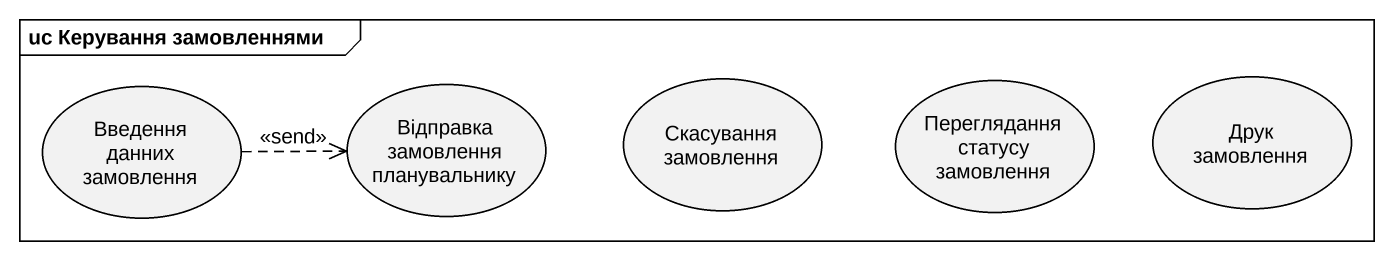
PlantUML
@startuml
mainframe uc Керування замовленнями
usecase "Введення данних замовлення" as Введення_данних_замовлення
usecase "Відправка замовлення планувальнику" as Відправка_замовлення
usecase "Скасування замовлення" as Скасування_замовлення
usecase "Переглядання статусу замовлення" as Переглядання_статусу
usecase "Друк замовлення" as Друк_замовлення
Введення_данних_замовлення .right.> Відправка_замовлення : <<send>>
@enduml
